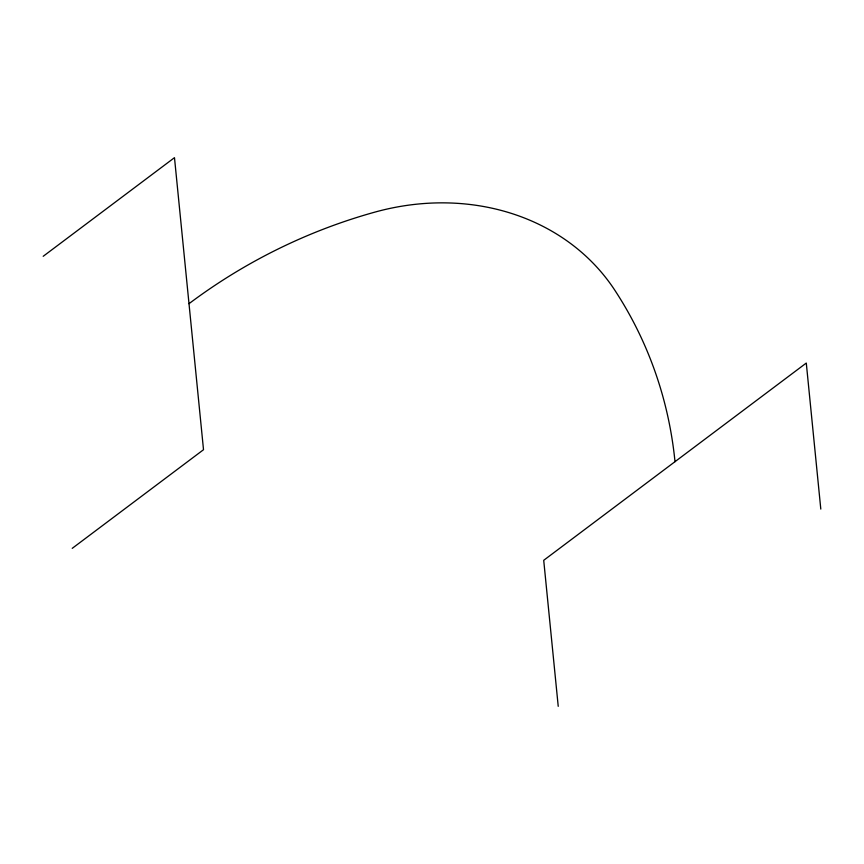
<?xml version="1.0" encoding="UTF-8"?>
<svg xmlns="http://www.w3.org/2000/svg" width="864" height="864" viewBox="0 0 864 864"><rect width="100%" height="100%" fill="white"/><g stroke="black" fill="none" stroke-linecap="round" stroke-linejoin="round"><path stroke-width="1.3" d="M43.2 256.295L174.485 157.669L203.515 449.712L72.23 548.348M820.8 509.08L806.285 363.053L543.715 560.304L558.23 706.331M675 461.678A491.022 429.872 -27.7 0 0 614.812 290.218A232.848 203.85 -27.7 0 0 374.706 212.166A491.022 429.872 -27.7 0 0 189 303.696"/></g></svg>
